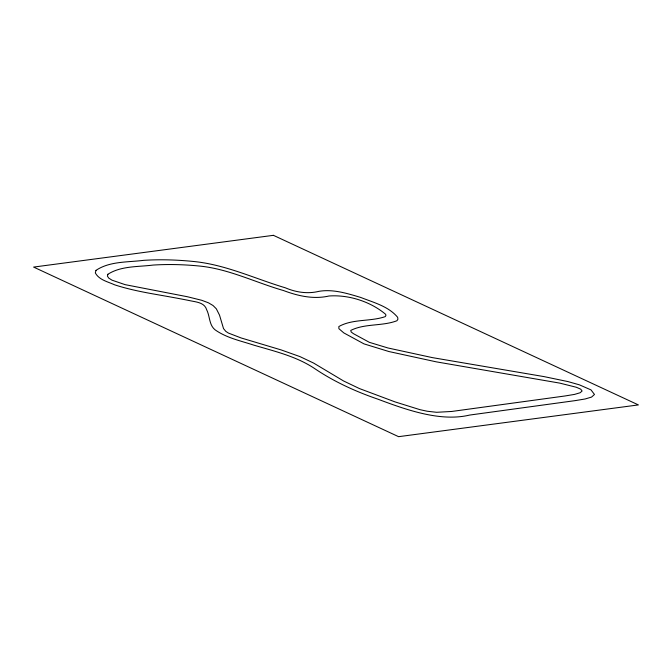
<?xml version="1.0" encoding="UTF-8"?>
<svg xmlns="http://www.w3.org/2000/svg" width="672" height="672" viewBox="0 0 672 672"><rect width="100%" height="100%" fill="white"/><g stroke="black" fill="none" stroke-linecap="round" stroke-linejoin="round"><path stroke-width="1.01" d="M95.97 270.379L95.315 272.924C99.103 279.955 107.864 281.728 114.593 284.81C126.958 288.842 139.709 291.497 152.502 293.807C165.22 296.066 177.954 298.217 190.604 300.829C196.686 302.081 204.658 302.644 206.716 309.859C209.992 316.302 208.992 325.013 215.107 329.843C226.582 337.966 240.719 340.838 253.865 345.156C274.856 351.347 296.831 356.446 315.21 368.945C334.564 381.94 355.883 391.633 377.891 399.168C406.585 409.928 440.488 422.033 469.636 415.069L575.156 400.63L585.152 398.975L591.562 397.076L594.476 394.472L591.024 389.911L579.424 384.846L567.907 381.57L544.093 376.622L432.298 357.605L387.954 347.978L369.373 342.342L353.396 333.648L351.17 331.968L350.75 330.422C364.854 323.308 382.343 326.374 396.934 320.746L397.933 319.183L397.639 317.293C388.517 306.289 373.506 302.484 360.662 297.427C347.231 293.429 333.068 288.935 318.931 291.337C307.591 294.118 296.033 292.345 285.407 287.834C255.116 278.779 225.784 264.692 193.981 261.526C177.282 259.812 160.465 259.283 143.699 260.341C127.823 262.357 109.696 261.106 95.97 270.379M107.881 274.277L107.411 276.116L108.713 278.074L111.972 280.157L125.126 284.651L187.522 296.764L201.785 300.308L208.345 302.761L213.041 305.525L216.325 308.801L219.517 315.118L223.524 328.6L225.8 331.363L228.43 333.077L241.105 337.949L281.224 349.944L299.972 356.605L313.606 363.065L343.56 380.965L359.377 388.542L395.052 401.898L419.992 409.676L427.258 411.247L436.615 412.297L451.744 411.457L565.001 395.976L574.56 394.397L580.154 392.742L582.103 391.003L580.717 389.172L576.324 387.257L559.751 383.116L436.229 361.838L388.945 351.548L363.989 343.879L343.804 332.9L338.898 328.692L338.839 326.55C352.691 318.704 370.44 321.754 385.216 316.63L385.888 315.588L385.694 314.353C370.625 301.602 348.827 294.588 329.036 295.991C313.597 299.569 297.94 295.957 283.416 290.514C255.856 282.618 229.438 269.254 200.642 266.162C184.842 264.533 168.932 264.062 153.073 265.07C138.054 266.96 121.01 265.818 107.881 274.277M273.412 235.326L33.6 267.078L398.588 436.674L638.4 404.922L273.412 235.326"/></g></svg>
